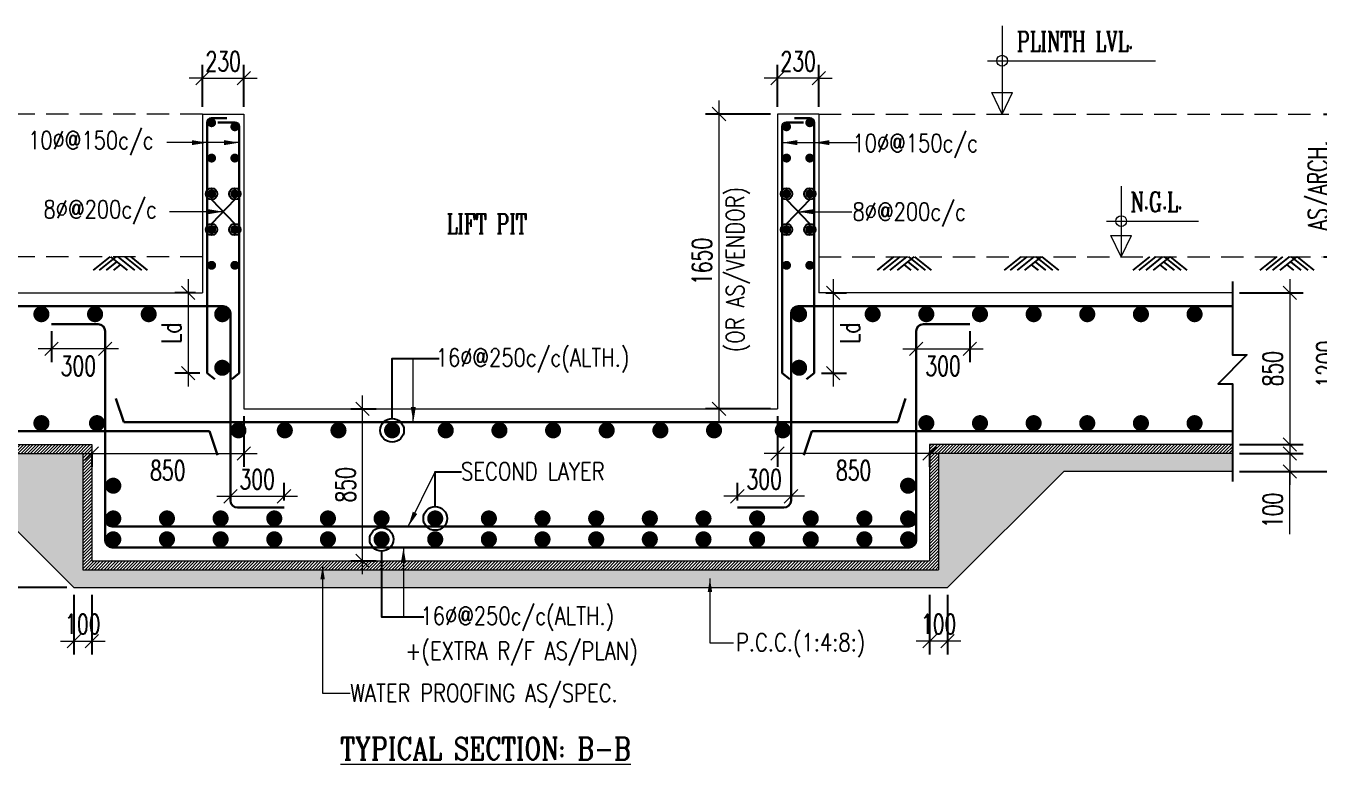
# Model space of a CAD drawing. Header units: millimetres. Extents: x 1123469 to 1752051, y -126924 to 196924.
# Drawn here: x 1375089 to 1382320, y 105421 to 109552 of the extents above; entities that cross this region are included whole.
import ezdxf

# ---------------------------------------------------------------- set-up
doc = ezdxf.new("R2010")
doc.units = ezdxf.units.MM
doc.header["$LTSCALE"] = 500
doc.header["$MEASUREMENT"] = 0
doc.header["$PDMODE"] = 34
doc.linetypes.add('HIDDEN', pattern=[0.375, 0.25, -0.125])
doc.layers.get('Defpoints').update_dxf_attribs({"lineweight": 0})
for name, color, linetype, lineweight in [('dim-M', 1, 'Continuous', 15), ('LINE', 7, 'Continuous', 13), ('Omx-Hatch', 252, 'Continuous', 5), ('Omx-P.C.C.', 252, 'Continuous', 5), ('ST REINF.', 4, 'Continuous', 30), ('STEEL.', 6, 'Continuous', 30), ('T1', 1, 'Continuous', 15), ('TEXT', 7, 'Continuous', 13), ('TEXT2', 3, 'Continuous', 15)]:
    doc.layers.add(name, color=color, linetype=linetype, lineweight=lineweight)
for name, color, linetype in [('PILE', 1, 'Continuous'), ('reinf.', 4, 'Continuous'), ('sec', 31, 'Continuous')]:
    doc.layers.add(name, color=color, linetype=linetype)
doc.styles.add('2MM', font='romans.shx', dxfattribs={"width": 0.7})
doc.styles.add('BHTESHT$0$HSCC2', font='romanc.shx')
doc.styles.add('haider', font='romans.shx')
doc.styles.add('mh', font='romant.shx')
doc.dimstyles.new('HAIDER', dxfattribs={"dimtxt": 250, "dimasz": 200, "dimexe": 150, "dimexo": 150, "dimgap": 70, "dimtad": 1, "dimdec": 0, "dimzin": 0, "dimdsep": 46, "dimtxsty": 'mh', "dimblk": 'OBLIQUE', "dimcen": 100, "dimdle": 180, "dimclrd": 1, "dimclre": 1, "dimclrt": 3, "dimadec": 0, "dimazin": 0, "dimtfac": 1, "dimtdec": 0, "dimtix": 1, "dimtofl": 0, "dimtmove": 2, "dimatfit": 3, "dimfxl": 100, "dimtolj": 1, "dimtzin": 0, "dimlwd": -1, "dimarcsym": 1})
doc.dimstyles.new('RAJESH', dxfattribs={"dimtxt": 200, "dimasz": 180, "dimexe": 100, "dimexo": 250, "dimgap": 50, "dimtad": 2, "dimdec": 0, "dimzin": 1, "dimdsep": 46, "dimtxsty": '2MM', "dimblk": 'OBLIQUE', "dimcen": 0, "dimdle": 100, "dimclrd": 1, "dimclre": 1, "dimclrt": 3, "dimadec": 0, "dimazin": 0, "dimtfac": 1, "dimtdec": 0, "dimtix": 1, "dimtmove": 2, "dimatfit": 3, "dimfxl": 1, "dimtolj": 1, "dimlwd": -1, "dimarcsym": 0})

# ---------------------------------------------------------------- blocks, each defined once
blk = doc.blocks.new('_Oblique')
at = {"color": 0, "linetype": 'ByBlock', "lineweight": -2}
blk.add_line((-0.5, -0.5), (0.5, 0.5), dxfattribs=at)
blk = doc.blocks.new('*D558')
at = {"layer": 'Defpoints', "color": 0, "ltscale": 100, "transparency": 16777216}
for p in [(1376866, 107408.6), (1376971.6, 107408.6), (1376866, 106558.6)]:
    blk.add_point(p, dxfattribs=at)
at = {"layer": 'dim-M', "color": 1, "ltscale": 100, "transparency": 16777216}
blk.add_line((1376971.6, 106483.6), (1376971.6, 107483.6), dxfattribs=at)
at = {"layer": 'dim-M', "color": 1, "lineweight": -2, "ltscale": 100, "transparency": 16777216}
for p, q in [((1376906, 107408.6), (1377046.6, 107408.6)), ((1376906, 106558.6), (1377046.6, 106558.6))]:
    blk.add_line(p, q, dxfattribs=at)
at = {"layer": 'dim-M', "color": 1, "ltscale": 100, "transparency": 16777216, "xscale": 75, "yscale": 75, "zscale": 75}
for p, rotation in [((1376971.6, 107408.6), 90), ((1376971.6, 106558.6), 270)]:
    blk.add_blockref('_Oblique', p, dxfattribs=dict(at, rotation=rotation))
at = {"layer": 'dim-M', "color": 3, "ltscale": 100, "transparency": 16777216, "insert": (1376876.6, 106983.6), "char_height": 110, "attachment_point": 5, "rotation": 90, "style": '2MM'}
blk.add_mtext('\\A1;850', dxfattribs=at)
blk = doc.blocks.new('*D568')
at = {"layer": 'Defpoints', "color": 0, "ltscale": 100, "transparency": 16777216}
for p in [(1376307.2, 109258.6), (1376076.9, 109058.6), (1376307.2, 109058.6)]:
    blk.add_point(p, dxfattribs=at)
at = {"layer": 'dim-M', "color": 1, "lineweight": -2, "ltscale": 100, "transparency": 16777216}
for p, q in [((1376076.9, 109098.6), (1376076.9, 109333.6)), ((1376307.2, 109098.6), (1376307.2, 109333.6))]:
    blk.add_line(p, q, dxfattribs=at)
at = {"layer": 'dim-M', "color": 1, "ltscale": 100, "transparency": 16777216}
for p, q in [((1376076.9, 109258.6), (1376001.9, 109258.6)), ((1376076.9, 109258.6), (1376307.2, 109258.6)), ((1376307.2, 109258.6), (1376382.2, 109258.6))]:
    blk.add_line(p, q, dxfattribs=at)
at = {"layer": 'dim-M', "color": 1, "ltscale": 100, "transparency": 16777216, "xscale": 75, "yscale": 75, "zscale": 75}
blk.add_blockref('_Oblique', (1376076.9, 109258.6), dxfattribs=at)
at = {"layer": 'dim-M', "color": 1, "ltscale": 100, "transparency": 16777216, "xscale": 75, "yscale": 75, "zscale": 75, "rotation": 180}
blk.add_blockref('_Oblique', (1376307.2, 109258.6), dxfattribs=at)
at = {"layer": 'dim-M', "color": 3, "ltscale": 100, "transparency": 16777216, "insert": (1376192.1, 109353.6), "char_height": 110, "attachment_point": 5, "style": '2MM'}
blk.add_mtext('\\A1;230', dxfattribs=at)
blk = doc.blocks.new('*D569')
at = {"layer": 'Defpoints', "color": 0, "ltscale": 100, "transparency": 16777216}
for p in [(1376232.2, 106896.2), (1376532.2, 106919.3), (1376532.2, 106856.2)]:
    blk.add_point(p, dxfattribs=at)
at = {"layer": 'dim-M', "color": 1, "lineweight": -2, "ltscale": 100, "transparency": 16777216}
for p, q in [((1376232.2, 106936.2), (1376232.2, 106994.3)), ((1376532.2, 106896.2), (1376532.2, 106994.3))]:
    blk.add_line(p, q, dxfattribs=at)
at = {"layer": 'dim-M', "color": 1, "ltscale": 100, "transparency": 16777216}
blk.add_line((1376157.2, 106919.3), (1376607.2, 106919.3), dxfattribs=at)
at = {"layer": 'dim-M', "color": 1, "ltscale": 100, "transparency": 16777216, "xscale": 75, "yscale": 75, "zscale": 75, "rotation": 180}
blk.add_blockref('_Oblique', (1376232.2, 106919.3), dxfattribs=at)
at = {"layer": 'dim-M', "color": 1, "ltscale": 100, "transparency": 16777216, "xscale": 75, "yscale": 75, "zscale": 75}
blk.add_blockref('_Oblique', (1376532.2, 106919.3), dxfattribs=at)
at = {"layer": 'dim-M', "color": 3, "ltscale": 100, "transparency": 16777216, "insert": (1376382.2, 107014.3), "char_height": 110, "attachment_point": 5, "style": '2MM'}
blk.add_mtext('\\A1;300', dxfattribs=at)
blk = doc.blocks.new('*D559')
at = {"layer": 'Defpoints', "color": 0, "ltscale": 100, "transparency": 16777216}
for p in [(1375232, 107882.7), (1375532, 107842.7), (1375232, 107744.1)]:
    blk.add_point(p, dxfattribs=at)
at = {"layer": 'dim-M', "color": 1, "lineweight": -2, "ltscale": 100, "transparency": 16777216}
for p, q in [((1375232, 107842.7), (1375232, 107669.1)), ((1375532, 107802.7), (1375532, 107669.1))]:
    blk.add_line(p, q, dxfattribs=at)
at = {"layer": 'dim-M', "color": 1, "ltscale": 100, "transparency": 16777216}
blk.add_line((1375607, 107744.1), (1375157, 107744.1), dxfattribs=at)
at = {"layer": 'dim-M', "color": 1, "ltscale": 100, "transparency": 16777216, "xscale": 75, "yscale": 75, "zscale": 75, "rotation": 180}
blk.add_blockref('_Oblique', (1375232, 107744.1), dxfattribs=at)
at = {"layer": 'dim-M', "color": 1, "ltscale": 100, "transparency": 16777216, "xscale": 75, "yscale": 75, "zscale": 75}
blk.add_blockref('_Oblique', (1375532, 107744.1), dxfattribs=at)
at = {"layer": 'dim-M', "color": 3, "ltscale": 100, "transparency": 16777216, "insert": (1375382, 107649.1), "char_height": 110, "attachment_point": 5, "style": '2MM'}
blk.add_mtext('\\A1;300', dxfattribs=at)
blk = doc.blocks.new('*D570')
at = {"layer": 'Defpoints', "color": 0, "ltscale": 100, "transparency": 16777216}
for p in [(1376307.2, 107408.6), (1375457, 107208.6), (1376307.2, 107159)]:
    blk.add_point(p, dxfattribs=at)
at = {"layer": 'dim-M', "color": 1, "lineweight": -2, "ltscale": 100, "transparency": 16777216}
for p, q in [((1376307.2, 107368.6), (1376307.2, 107084)), ((1375457, 107168.6), (1375457, 107084))]:
    blk.add_line(p, q, dxfattribs=at)
at = {"layer": 'dim-M', "color": 1, "ltscale": 100, "transparency": 16777216}
blk.add_line((1375382, 107159), (1376382.2, 107159), dxfattribs=at)
at = {"layer": 'dim-M', "color": 1, "ltscale": 100, "transparency": 16777216, "xscale": 75, "yscale": 75, "zscale": 75, "rotation": 180}
blk.add_blockref('_Oblique', (1375457, 107159), dxfattribs=at)
at = {"layer": 'dim-M', "color": 1, "ltscale": 100, "transparency": 16777216, "xscale": 75, "yscale": 75, "zscale": 75}
blk.add_blockref('_Oblique', (1376307.2, 107159), dxfattribs=at)
at = {"layer": 'dim-M', "color": 3, "ltscale": 100, "transparency": 16777216, "insert": (1375882.1, 107064), "char_height": 110, "attachment_point": 5, "style": '2MM'}
blk.add_mtext('\\A1;850', dxfattribs=at)
blk = doc.blocks.new('*D571')
at = {"layer": 'Defpoints', "color": 0, "ltscale": 100, "transparency": 16777216}
for p in [(1376076.9, 108058.6, 0), (1375996.6, 107608.6), (1376102.2, 107608.6)]:
    blk.add_point(p, dxfattribs=at)
at = {"layer": 'dim-M', "color": 1, "ltscale": 100, "transparency": 16777216}
blk.add_line((1375996.6, 108133.6), (1375996.6, 107533.6), dxfattribs=at)
at = {"layer": 'dim-M', "color": 1, "lineweight": -2, "ltscale": 100, "transparency": 16777216}
for p, q in [((1376036.9, 108058.6), (1375921.6, 108058.6)), ((1376062.2, 107608.6), (1375921.6, 107608.6))]:
    blk.add_line(p, q, dxfattribs=at)
at = {"layer": 'dim-M', "color": 1, "ltscale": 100, "transparency": 16777216, "xscale": 75, "yscale": 75, "zscale": 75}
for p, rotation in [((1375996.6, 108058.6), 90), ((1375996.6, 107608.6), 270)]:
    blk.add_blockref('_Oblique', p, dxfattribs=dict(at, rotation=rotation))
at = {"layer": 'dim-M', "color": 3, "ltscale": 100, "transparency": 16777216, "insert": (1375901.6, 107833.6), "char_height": 110, "attachment_point": 5, "rotation": 90, "style": '2MM'}
blk.add_mtext('\\A1;Ld', dxfattribs=at)
blk = doc.blocks.new('*D560')
at = {"layer": 'Defpoints', "color": 0, "ltscale": 100, "transparency": 16777216}
for p in [(1379291.9, 109058.6), (1378964.3, 107408.6), (1379291.9, 107408.6)]:
    blk.add_point(p, dxfattribs=at)
at = {"layer": 'dim-M', "color": 1, "ltscale": 100, "transparency": 16777216}
blk.add_line((1378964.3, 109133.6), (1378964.3, 107333.6), dxfattribs=at)
at = {"layer": 'dim-M', "color": 1, "lineweight": -2, "ltscale": 100, "transparency": 16777216}
for p, q in [((1379251.9, 109058.6), (1378889.3, 109058.6)), ((1379251.9, 107408.6), (1378889.3, 107408.6))]:
    blk.add_line(p, q, dxfattribs=at)
at = {"layer": 'dim-M', "color": 1, "ltscale": 100, "transparency": 16777216, "xscale": 75, "yscale": 75, "zscale": 75}
for p, rotation in [((1378964.3, 109058.6), 90), ((1378964.3, 107408.6), 270)]:
    blk.add_blockref('_Oblique', p, dxfattribs=dict(at, rotation=rotation))
at = {"layer": 'dim-M', "color": 3, "ltscale": 100, "transparency": 16777216, "insert": (1378869.3, 108233.6), "char_height": 110, "attachment_point": 5, "rotation": 90, "style": '2MM'}
blk.add_mtext('\\A1;1650', dxfattribs=at)
blk = doc.blocks.new('*D572')
at = {"layer": 'Defpoints', "color": 0, "ltscale": 100, "transparency": 16777216}
for p in [(1374707, 107058.6), (1374950.3, 106643.4), (1375357, 106408.6), (1375357, 106408.6), (1380242.4, 106408.6)]:
    blk.add_point(p, dxfattribs=at)
at = {"layer": 'dim-M', "color": 1, "lineweight": -2, "ltscale": 100, "transparency": 16777216}
blk.add_line((1375317, 106408.6), (1374812.4, 106408.6), dxfattribs=at)
at = {"layer": 'dim-M', "color": 1, "ltscale": 100, "transparency": 16777216}
blk.add_arc((1375357, 106408.6), 469.5, 135, 180, dxfattribs=at)
at = {"layer": 'dim-M', "color": 1, "ltscale": 100, "transparency": 16777216, "xscale": 75, "yscale": 75, "zscale": 75}
for p, rotation in [((1375025, 106740.6), 45.00000000002981), ((1374887.4, 106408.6), 269.9999999999921)]:
    blk.add_blockref('_Oblique', p, dxfattribs=dict(at, rotation=rotation))
at = {"layer": 'dim-M', "color": 3, "ltscale": 100, "transparency": 16777216, "insert": (1374835.4, 106624.6), "char_height": 110, "attachment_point": 5, "rotation": 67.5, "style": '2MM'}
blk.add_mtext('\\A1;45°', dxfattribs=at)
blk = doc.blocks.new('*D697')
at = {"layer": 'Defpoints', "color": 0, "ltscale": 100, "transparency": 16777216}
for p in [(1382305.3, 108258.6), (1381835.6, 107058.6), (1382455.4, 107058.6)]:
    blk.add_point(p, dxfattribs=at)
at = {"layer": 'dim-M', "color": 1, "ltscale": 100, "transparency": 16777216}
blk.add_line((1382455.4, 108333.6), (1382455.4, 106983.6), dxfattribs=at)
at = {"layer": 'dim-M', "color": 1, "lineweight": -2, "ltscale": 100, "transparency": 16777216}
for p, q in [((1382345.3, 108258.6), (1382530.4, 108258.6)), ((1381875.6, 107058.6), (1382530.4, 107058.6))]:
    blk.add_line(p, q, dxfattribs=at)
at = {"layer": 'dim-M', "color": 1, "ltscale": 100, "transparency": 16777216, "xscale": 75, "yscale": 75, "zscale": 75}
for p, rotation in [((1382455.4, 108258.6), 90), ((1382455.4, 107058.6), 270)]:
    blk.add_blockref('_Oblique', p, dxfattribs=dict(at, rotation=rotation))
at = {"layer": 'dim-M', "color": 3, "ltscale": 100, "transparency": 16777216, "insert": (1382360.4, 107658.6), "char_height": 110, "attachment_point": 5, "rotation": 90, "style": '2MM'}
blk.add_mtext('\\A1;1200', dxfattribs=at)
blk = doc.blocks.new('*D698')
at = {"layer": 'Defpoints', "color": 0, "ltscale": 100, "transparency": 16777216}
for p in [(1382305.3, 109058.6), (1382455.4, 109058.6), (1382305.3, 108258.6)]:
    blk.add_point(p, dxfattribs=at)
at = {"layer": 'dim-M', "color": 1, "ltscale": 100, "transparency": 16777216}
blk.add_line((1382455.4, 108183.6), (1382455.4, 109133.6), dxfattribs=at)
at = {"layer": 'dim-M', "color": 1, "lineweight": -2, "ltscale": 100, "transparency": 16777216}
for p, q in [((1382345.3, 109058.6), (1382530.4, 109058.6)), ((1382345.3, 108258.6), (1382530.4, 108258.6))]:
    blk.add_line(p, q, dxfattribs=at)
at = {"layer": 'dim-M', "color": 1, "ltscale": 100, "transparency": 16777216, "xscale": 75, "yscale": 75, "zscale": 75}
for p, rotation in [((1382455.4, 109058.6), 90), ((1382455.4, 108258.6), 270)]:
    blk.add_blockref('_Oblique', p, dxfattribs=dict(at, rotation=rotation))
at = {"layer": 'dim-M', "color": 3, "ltscale": 100, "transparency": 16777216, "insert": (1382331.6, 108658.6), "char_height": 110, "attachment_point": 5, "rotation": 90, "style": '2MM'}
blk.add_mtext('\\A1;AS/ARCH.', dxfattribs=at)
blk = doc.blocks.new('GGGHGGG')
at = {"layer": 'PILE', "color": 6}
for p, q in [((5273977.4, 4334437.5), (5273884.4, 4334364.7)), ((5274011, 4334437.5), (5273917.9, 4334364.7)), ((5274049.4, 4334437.5), (5273956.3, 4334364.7)), ((5274090.6, 4334437.5), (5273997.6, 4334364.7)), ((5274035.5, 4334394.4), (5274073.5, 4334364.7)), ((5274056.2, 4334410.6), (5274114.8, 4334364.7)), ((5274060.1, 4334437.5), (5274153.2, 4334364.7)), ((5274093.7, 4334437.5), (5274186.7, 4334364.7))]:
    blk.add_line(p, q, dxfattribs=at)
blk = doc.blocks.new('*D700')
at = {"layer": 'Defpoints', "color": 0, "ltscale": 100, "transparency": 16777216}
for p in [(1379292.2, 109258.6), (1379292.2, 109058.6), (1379522.5, 109058.6)]:
    blk.add_point(p, dxfattribs=at)
at = {"layer": 'dim-M', "color": 1, "lineweight": -2, "ltscale": 100, "transparency": 16777216}
for p, q in [((1379292.2, 109098.6), (1379292.2, 109333.6)), ((1379522.5, 109098.6), (1379522.5, 109333.6))]:
    blk.add_line(p, q, dxfattribs=at)
at = {"layer": 'dim-M', "color": 1, "ltscale": 100, "transparency": 16777216}
for p, q in [((1379292.2, 109258.6), (1379217.2, 109258.6)), ((1379522.5, 109258.6), (1379292.2, 109258.6)), ((1379522.5, 109258.6), (1379597.5, 109258.6))]:
    blk.add_line(p, q, dxfattribs=at)
at = {"layer": 'dim-M', "color": 1, "ltscale": 100, "transparency": 16777216, "xscale": 75, "yscale": 75, "zscale": 75}
blk.add_blockref('_Oblique', (1379292.2, 109258.6), dxfattribs=at)
at = {"layer": 'dim-M', "color": 1, "ltscale": 100, "transparency": 16777216, "xscale": 75, "yscale": 75, "zscale": 75, "rotation": 180}
blk.add_blockref('_Oblique', (1379522.5, 109258.6), dxfattribs=at)
at = {"layer": 'dim-M', "color": 3, "ltscale": 100, "transparency": 16777216, "insert": (1379407.3, 109353.6), "char_height": 110, "attachment_point": 5, "style": '2MM'}
blk.add_mtext('\\A1;230', dxfattribs=at)
blk = doc.blocks.new('*D701')
at = {"layer": 'Defpoints', "color": 0, "ltscale": 100, "transparency": 16777216}
for p in [(1379067.2, 106919.3), (1379367.2, 106896.2), (1379067.2, 106856.2)]:
    blk.add_point(p, dxfattribs=at)
at = {"layer": 'dim-M', "color": 1, "lineweight": -2, "ltscale": 100, "transparency": 16777216}
for p, q in [((1379067.2, 106896.2), (1379067.2, 106994.3)), ((1379367.2, 106936.2), (1379367.2, 106994.3))]:
    blk.add_line(p, q, dxfattribs=at)
at = {"layer": 'dim-M', "color": 1, "ltscale": 100, "transparency": 16777216}
blk.add_line((1379442.2, 106919.3), (1378992.2, 106919.3), dxfattribs=at)
at = {"layer": 'dim-M', "color": 1, "ltscale": 100, "transparency": 16777216, "xscale": 75, "yscale": 75, "zscale": 75, "rotation": 180}
blk.add_blockref('_Oblique', (1379067.2, 106919.3), dxfattribs=at)
at = {"layer": 'dim-M', "color": 1, "ltscale": 100, "transparency": 16777216, "xscale": 75, "yscale": 75, "zscale": 75}
blk.add_blockref('_Oblique', (1379367.2, 106919.3), dxfattribs=at)
at = {"layer": 'dim-M', "color": 3, "ltscale": 100, "transparency": 16777216, "insert": (1379217.2, 107014.3), "char_height": 110, "attachment_point": 5, "style": '2MM'}
blk.add_mtext('\\A1;300', dxfattribs=at)
blk = doc.blocks.new('*D699')
at = {"layer": 'Defpoints', "color": 0, "ltscale": 100, "transparency": 16777216}
for p in [(1380067.4, 107842.7), (1380367.4, 107882.7), (1380367.4, 107744.1)]:
    blk.add_point(p, dxfattribs=at)
at = {"layer": 'dim-M', "color": 1, "lineweight": -2, "ltscale": 100, "transparency": 16777216}
for p, q in [((1380367.4, 107842.7), (1380367.4, 107669.1)), ((1380067.4, 107802.7), (1380067.4, 107669.1))]:
    blk.add_line(p, q, dxfattribs=at)
at = {"layer": 'dim-M', "color": 1, "ltscale": 100, "transparency": 16777216}
blk.add_line((1379992.4, 107744.1), (1380442.4, 107744.1), dxfattribs=at)
at = {"layer": 'dim-M', "color": 1, "ltscale": 100, "transparency": 16777216, "xscale": 75, "yscale": 75, "zscale": 75, "rotation": 180}
blk.add_blockref('_Oblique', (1380067.4, 107744.1), dxfattribs=at)
at = {"layer": 'dim-M', "color": 1, "ltscale": 100, "transparency": 16777216, "xscale": 75, "yscale": 75, "zscale": 75}
blk.add_blockref('_Oblique', (1380367.4, 107744.1), dxfattribs=at)
at = {"layer": 'dim-M', "color": 3, "ltscale": 100, "transparency": 16777216, "insert": (1380217.4, 107649.1), "char_height": 110, "attachment_point": 5, "style": '2MM'}
blk.add_mtext('\\A1;300', dxfattribs=at)
blk = doc.blocks.new('*D702')
at = {"layer": 'Defpoints', "color": 0, "ltscale": 100, "transparency": 16777216}
for p in [(1379292.2, 107408.6), (1380142.4, 107208.6), (1379292.2, 107159)]:
    blk.add_point(p, dxfattribs=at)
at = {"layer": 'dim-M', "color": 1, "lineweight": -2, "ltscale": 100, "transparency": 16777216}
for p, q in [((1379292.2, 107368.6), (1379292.2, 107084)), ((1380142.4, 107168.6), (1380142.4, 107084))]:
    blk.add_line(p, q, dxfattribs=at)
at = {"layer": 'dim-M', "color": 1, "ltscale": 100, "transparency": 16777216}
blk.add_line((1380217.4, 107159), (1379217.2, 107159), dxfattribs=at)
at = {"layer": 'dim-M', "color": 1, "ltscale": 100, "transparency": 16777216, "xscale": 75, "yscale": 75, "zscale": 75, "rotation": 180}
blk.add_blockref('_Oblique', (1379292.2, 107159), dxfattribs=at)
at = {"layer": 'dim-M', "color": 1, "ltscale": 100, "transparency": 16777216, "xscale": 75, "yscale": 75, "zscale": 75}
blk.add_blockref('_Oblique', (1380142.4, 107159), dxfattribs=at)
at = {"layer": 'dim-M', "color": 3, "ltscale": 100, "transparency": 16777216, "insert": (1379717.3, 107064), "char_height": 110, "attachment_point": 5, "style": '2MM'}
blk.add_mtext('\\A1;850', dxfattribs=at)
blk = doc.blocks.new('*D703')
at = {"layer": 'Defpoints', "color": 0, "ltscale": 100, "transparency": 16777216}
for p in [(1379522.5, 108058.6, 0), (1379497.2, 107608.6), (1379602.8, 107608.6)]:
    blk.add_point(p, dxfattribs=at)
at = {"layer": 'dim-M', "color": 1, "ltscale": 100, "transparency": 16777216}
blk.add_line((1379602.8, 108133.6), (1379602.8, 107533.6), dxfattribs=at)
at = {"layer": 'dim-M', "color": 1, "lineweight": -2, "ltscale": 100, "transparency": 16777216}
for p, q in [((1379562.5, 108058.6), (1379677.8, 108058.6)), ((1379537.2, 107608.6), (1379677.8, 107608.6))]:
    blk.add_line(p, q, dxfattribs=at)
at = {"layer": 'dim-M', "color": 1, "ltscale": 100, "transparency": 16777216, "xscale": 75, "yscale": 75, "zscale": 75}
for p, rotation in [((1379602.8, 108058.6), 90), ((1379602.8, 107608.6), 270)]:
    blk.add_blockref('_Oblique', p, dxfattribs=dict(at, rotation=rotation))
at = {"layer": 'dim-M', "color": 3, "ltscale": 100, "transparency": 16777216, "insert": (1379697.8, 107833.6), "char_height": 110, "attachment_point": 5, "rotation": 90, "style": '2MM'}
blk.add_mtext('\\A1;Ld', dxfattribs=at)
blk = doc.blocks.new('*D706')
at = {"layer": 'Defpoints', "color": 0, "ltscale": 100, "transparency": 16777216}
for p in [(1375357, 106408.6), (1375457, 106408.6), (1375457, 106109)]:
    blk.add_point(p, dxfattribs=at)
at = {"layer": 'dim-M', "color": 1, "lineweight": -2, "ltscale": 100, "transparency": 16777216}
for p, q in [((1375357, 106368.6), (1375357, 106034)), ((1375457, 106368.6), (1375457, 106034))]:
    blk.add_line(p, q, dxfattribs=at)
at = {"layer": 'dim-M', "color": 1, "ltscale": 100, "transparency": 16777216}
blk.add_line((1375282, 106109), (1375532, 106109), dxfattribs=at)
at = {"layer": 'dim-M', "color": 1, "ltscale": 100, "transparency": 16777216, "xscale": 75, "yscale": 75, "zscale": 75, "rotation": 180}
blk.add_blockref('_Oblique', (1375357, 106109), dxfattribs=at)
at = {"layer": 'dim-M', "color": 1, "ltscale": 100, "transparency": 16777216, "xscale": 75, "yscale": 75, "zscale": 75}
blk.add_blockref('_Oblique', (1375457, 106109), dxfattribs=at)
at = {"layer": 'dim-M', "color": 3, "ltscale": 100, "transparency": 16777216, "insert": (1375407, 106204), "char_height": 110, "attachment_point": 5, "style": '2MM'}
blk.add_mtext('\\A1;100', dxfattribs=at)
blk = doc.blocks.new('*D707')
at = {"layer": 'Defpoints', "color": 0, "ltscale": 100, "transparency": 16777216}
for p in [(1380142.4, 106408.6), (1380242.4, 106408.6), (1380142.4, 106109)]:
    blk.add_point(p, dxfattribs=at)
at = {"layer": 'dim-M', "color": 1, "lineweight": -2, "ltscale": 100, "transparency": 16777216}
for p, q in [((1380142.4, 106368.6), (1380142.4, 106034)), ((1380242.4, 106368.6), (1380242.4, 106034))]:
    blk.add_line(p, q, dxfattribs=at)
at = {"layer": 'dim-M', "color": 1, "ltscale": 100, "transparency": 16777216}
blk.add_line((1380317.4, 106109), (1380067.4, 106109), dxfattribs=at)
at = {"layer": 'dim-M', "color": 1, "ltscale": 100, "transparency": 16777216, "xscale": 75, "yscale": 75, "zscale": 75, "rotation": 180}
blk.add_blockref('_Oblique', (1380142.4, 106109), dxfattribs=at)
at = {"layer": 'dim-M', "color": 1, "ltscale": 100, "transparency": 16777216, "xscale": 75, "yscale": 75, "zscale": 75}
blk.add_blockref('_Oblique', (1380242.4, 106109), dxfattribs=at)
at = {"layer": 'dim-M', "color": 3, "ltscale": 100, "transparency": 16777216, "insert": (1380192.4, 106204), "char_height": 110, "attachment_point": 5, "style": '2MM'}
blk.add_mtext('\\A1;100', dxfattribs=at)
blk = doc.blocks.new('*D708')
at = {"layer": 'Defpoints', "color": 0, "ltscale": 100, "transparency": 16777216}
for p in [(1381835.6, 108058.6, 0), (1381835.6, 107208.6), (1382156.2, 107208.6)]:
    blk.add_point(p, dxfattribs=at)
at = {"layer": 'dim-M', "color": 1, "ltscale": 100, "transparency": 16777216}
blk.add_line((1382156.2, 108133.6), (1382156.2, 107133.6), dxfattribs=at)
at = {"layer": 'dim-M', "color": 1, "lineweight": -2, "ltscale": 100, "transparency": 16777216}
for p, q in [((1381875.6, 108058.6), (1382231.2, 108058.6)), ((1381875.6, 107208.6), (1382231.2, 107208.6))]:
    blk.add_line(p, q, dxfattribs=at)
at = {"layer": 'dim-M', "color": 1, "ltscale": 100, "transparency": 16777216, "xscale": 75, "yscale": 75, "zscale": 75}
for p, rotation in [((1382156.2, 108058.6), 90), ((1382156.2, 107208.6), 270)]:
    blk.add_blockref('_Oblique', p, dxfattribs=dict(at, rotation=rotation))
at = {"layer": 'dim-M', "color": 3, "ltscale": 100, "transparency": 16777216, "insert": (1382061.2, 107633.6), "char_height": 110, "attachment_point": 5, "rotation": 90, "style": '2MM'}
blk.add_mtext('\\A1;850', dxfattribs=at)
blk = doc.blocks.new('*D709')
at = {"layer": 'Defpoints', "color": 0, "ltscale": 100, "transparency": 16777216}
for p in [(1381835.6, 107158.6), (1381835.6, 107058.6), (1382156.2, 107058.6)]:
    blk.add_point(p, dxfattribs=at)
at = {"layer": 'dim-M', "color": 1, "ltscale": 100, "transparency": 16777216}
for p, q in [((1382156.2, 107233.6), (1382156.2, 106983.6)), ((1382156.2, 106706.8), (1382156.2, 107058.6))]:
    blk.add_line(p, q, dxfattribs=at)
at = {"layer": 'dim-M', "color": 1, "lineweight": -2, "ltscale": 100, "transparency": 16777216}
for p, q in [((1381875.6, 107158.6), (1382231.2, 107158.6)), ((1381875.6, 107058.6), (1382231.2, 107058.6))]:
    blk.add_line(p, q, dxfattribs=at)
at = {"layer": 'dim-M', "color": 1, "ltscale": 100, "transparency": 16777216, "xscale": 75, "yscale": 75, "zscale": 75}
for p, rotation in [((1382156.2, 107158.6), 90), ((1382156.2, 107058.6), 270)]:
    blk.add_blockref('_Oblique', p, dxfattribs=dict(at, rotation=rotation))
at = {"layer": 'dim-M', "color": 3, "ltscale": 100, "transparency": 16777216, "insert": (1382061.2, 106840.3), "char_height": 110, "attachment_point": 5, "rotation": 90, "style": '2MM'}
blk.add_mtext('\\A1;100', dxfattribs=at)

msp = doc.modelspace()

# ---------------------------------------------------------------- hatches: boundary and pattern name
at = {"layer": 'Omx-Hatch'}
h = msp.add_hatch(dxfattribs=at)
h.set_pattern_fill('ANSI31', color=256, scale=100, style=0)
h.set_pattern_definition([(45, (-14406.481, 3210.266), (-8.83883476, 8.83883476), [])])
h.paths.add_polyline_path([(1377077.6, 106558.6), (1377077.6, 106508.6), (1380192.4, 106508.6), (1380192.4, 107158.6), (1381835.6, 107158.6), (1381835.6, 107208.6), (1380142.4, 107208.6), (1380142.4, 106558.6)])
h.paths.add_polyline_path([(1377077.6, 106508.6), (1377077.6, 106558.6), (1375457, 106558.6), (1375457, 107208.6), (1373763.8, 107208.6), (1373763.8, 107158.6), (1375407, 107158.6), (1375407, 106508.6)])
at = {"layer": 'Omx-P.C.C.', "linetype": 'Continuous', "lineweight": -2}
h = msp.add_hatch(dxfattribs=at)
h.set_pattern_fill('AR-CONC', color=1, scale=20, style=0)
h.set_pattern_definition([(50, (-14406.48, 3210.27), (143.452037, -12.550427), [15, -165]), (355, (-14406.48, 3210.27), (-27.750267, 150.438427), [12, -132]), (100.451444, (-14394.53, 3209.22), (115.70177, 137.887998), [12.748038, -140.228422]), (46.1842, (-14406.48, 3250.27), (213.448266, -33.103856), [22.5, -247.5]), (96.635635, (-14388.7, 3247.5), (186.93239, 194.82372), [19.12207, -210.342752]), (351.184164, (-14406.48, 3250.27), (186.93239, 194.82372), [18, -198]), (21, (-14386.48, 3240.27), (119.38141, -80.523778), [15, -165]), (326, (-14386.48, 3240.27), (48.663066, 145.030009), [12, -132]), (71.451445, (-14376.53, 3233.56), (168.044475, 64.50623), [12.748038, -140.228422]), (37.5, (-14406.48, 3210.266), (2.431971, 66.5787708), [0, -130.4, 0, -134, 0, -132.5]), (7.5, (-14406.48, 3210.266), (52.6139075, 78.8823424), [0, -76.4, 0, -127.4, 0, -50.5]), (327.5, (-14451.08, 3210.266), (106.7644872, -4.5109743), [0, -50, 0, -156, 0, -207]), (317.5, (-14471.08, 3210.27), (116.637234, 20.0209965), [0, -65, 0, -103.6, 0, -147])])
h.paths.add_polyline_path([(1375357, 106408.6), (1377077.6, 106408.6), (1377077.6, 106508.6), (1375407, 106508.6), (1375407, 107158.6), (1373763.8, 107158.6), (1373763.8, 107058.6), (1374707, 107058.6)])
h.paths.add_polyline_path([(1380192.4, 106508.6), (1377077.6, 106508.6), (1377077.6, 106408.6), (1380242.4, 106408.6), (1380892.4, 107058.6), (1381835.6, 107058.6), (1381835.6, 107158.6), (1380192.4, 107158.6)])

# ---------------------------------------------------------------- linework, layer by layer
at = {"layer": 'LINE', "color": 6, "linetype": 'Continuous', "lineweight": -2}
for p, q in [((1376257.1, 108580.2, 0), (1376127.3, 108443.8, 0)), ((1376127.3, 108580.2, 0), (1376257.1, 108443.8, 0)), ((1379342.3, 108580.2, 0), (1379472.1, 108443.8, 0)), ((1379472.1, 108580.2, 0), (1379342.3, 108443.8, 0))]:
    msp.add_line(p, q, dxfattribs=at)
at = {"layer": 'LINE', "color": 1, "linetype": 'Continuous', "lineweight": -2}
for points in [[(1377136.7, 107354.8), (1377136.7, 107691.2), (1377398.9, 107691.2)], [(1377377.6, 106861.8), (1377377.6, 107055.5), (1377524, 107055.5)], [(1377077.6, 106612.4), (1377077.6, 106245.8), (1377314, 106245.8)]]:
    msp.add_lwpolyline(points, dxfattribs=at)
at = {"layer": 'LINE', "color": 6, "linetype": 'Continuous', "lineweight": -2}
for centre in [(1376127.3, 108612, 0), (1376257.1, 108612, 0), (1379342.3, 108612, 0), (1379472.1, 108612, 0), (1376127.3, 108412, 0), (1376257.1, 108412, 0), (1379342.3, 108412, 0), (1379472.1, 108412, 0)]:
    msp.add_circle(centre, 31.8, dxfattribs=at)
at = {"layer": 'LINE', "color": 1, "linetype": 'Continuous', "lineweight": -2}
for centre in [(1377136.7, 107288.5), (1377377.6, 106795.5), (1377077.6, 106678.7)]:
    msp.add_circle(centre, 66.3, dxfattribs=at)
at = {"layer": 'reinf.', "color": 1, "ltscale": 10, "const_width": 25, "elevation": 0}
for points in [[(1376114.8, 109009.8, 1), (1376139.8, 109009.8, 1)], [(1376269.6, 108987.2, -1), (1376244.6, 108987.2, -1)], [(1379329.8, 108987.2, 1), (1379354.8, 108987.2, 1)], [(1379484.6, 109009.8, -1), (1379459.6, 109009.8, -1)], [(1376114.8, 108812, 1), (1376139.8, 108812, 1)], [(1376269.6, 108812, -1), (1376244.6, 108812, -1)], [(1379329.8, 108812, 1), (1379354.8, 108812, 1)], [(1379484.6, 108812, -1), (1379459.6, 108812, -1)], [(1376114.8, 108612, 1), (1376139.8, 108612, 1)], [(1376269.6, 108612, -1), (1376244.6, 108612, -1)], [(1379329.8, 108612, 1), (1379354.8, 108612, 1)], [(1379484.6, 108612, -1), (1379459.6, 108612, -1)], [(1376114.8, 108412, 1), (1376139.8, 108412, 1)], [(1376269.6, 108412, -1), (1376244.6, 108412, -1)], [(1379329.8, 108412, 1), (1379354.8, 108412, 1)], [(1379484.6, 108412, -1), (1379459.6, 108412, -1)], [(1376114.8, 108212, 1), (1376139.8, 108212, 1)], [(1376269.6, 108212, -1), (1376244.6, 108212, -1)], [(1379329.8, 108212, 1), (1379354.8, 108212, 1)], [(1379484.6, 108212, -1), (1379459.6, 108212, -1)]]:
    msp.add_lwpolyline(points, format="xyb", close=True, dxfattribs=at)
at = {"layer": 'sec', "color": 6, "linetype": 'HIDDEN', "lineweight": 5}
for p, q in [((1376077.1, 109058.6), (1373414.7, 109058.6)), ((1379522.3, 109058.6), (1382305.3, 109058.6)), ((1376076.9, 108258.6), (1373382.1, 108258.6)), ((1379522.5, 108258.6), (1382337.9, 108258.6))]:
    msp.add_line(p, q, dxfattribs=at)
at = {"layer": 'sec', "color": 3, "linetype": 'ByBlock', "lineweight": 5}
for p, q in [((1376076.9, 109058.6), (1376076.9, 108058.6)), ((1376076.9, 109058.6), (1376307.2, 109058.6)), ((1376307.2, 109058.6), (1376307.2, 107408.6)), ((1379292.2, 109058.6), (1379292.2, 107408.6)), ((1379522.5, 109058.6), (1379292.2, 109058.6)), ((1379522.5, 109058.6), (1379522.5, 108058.6)), ((1373763.8, 108058.6, 0), (1376076.9, 108058.6, 0)), ((1381835.6, 108058.6, 0), (1379522.5, 108058.6, 0)), ((1376307.2, 107408.6), (1379292.2, 107408.6)), ((1373763.8, 107208.6), (1375457, 107208.6)), ((1375457, 107208.6), (1375457, 106558.6)), ((1381835.6, 107208.6), (1380142.4, 107208.6)), ((1380142.4, 107208.6), (1380142.4, 106558.6)), ((1373763.8, 107158.6), (1375407, 107158.6)), ((1375407, 107158.6), (1375407, 106508.6)), ((1381835.6, 107158.6), (1380192.4, 107158.6)), ((1380192.4, 107158.6), (1380192.4, 106508.6)), ((1375357, 106408.6), (1374707, 107058.6)), ((1380242.4, 106408.6), (1380892.4, 107058.6)), ((1381835.6, 107058.6), (1380892.4, 107058.6)), ((1375457, 106558.6), (1380142.4, 106558.6)), ((1375407, 106508.6), (1380192.4, 106508.6)), ((1375357, 106408.6), (1380242.4, 106408.6))]:
    msp.add_line(p, q, dxfattribs=at)
at = {"layer": 'sec', "color": 1, "linetype": 'ByBlock', "elevation": -0.1}
msp.add_lwpolyline([(1381835.6, 108121.8), (1381835.6, 107711.4), (1381916.3, 107711.4), (1381755.1, 107549.4), (1381835.6, 107549.4), (1381835.6, 107002.5)], dxfattribs=at)
at = {"layer": 'ST REINF.', "color": 1, "extrusion": (-1.36337e-06, -3.53768e-07, 1)}
for p, q in [((1376102.2, 109009.7), (1376102.2, 107608.6)), ((1379317.2, 108987), (1379317.2, 107608.6))]:
    msp.add_line(p, q, dxfattribs=at)
at = {"layer": 'ST REINF.', "color": 1}
for p, q in [((1376127.2, 109034.7), (1376213.1, 109034.7)), ((1376161.5, 109012), (1376257.2, 109012)), ((1379437.9, 109012), (1379342.2, 109012)), ((1379472.2, 109034.7), (1379386.3, 109034.7)), ((1376102.2, 107608.6), (1376144.8, 107574.9)), ((1376282.2, 107608.6), (1376239.6, 107574.9)), ((1379317.2, 107608.6), (1379359.8, 107574.9)), ((1379497.2, 107608.6), (1379454.6, 107574.9))]:
    msp.add_line(p, q, dxfattribs=at)
at = {"layer": 'ST REINF.', "color": 1, "extrusion": (1.36337e-06, -3.53768e-07, 1)}
for p, q in [((1376282.2, 108987), (1376282.2, 107608.6)), ((1379497.2, 109009.7), (1379497.2, 107608.6))]:
    msp.add_line(p, q, dxfattribs=at)
at = {"layer": 'ST REINF.'}
for p, q in [((1373763.8, 107983.6), (1376192.2, 107983.6)), ((1381835.6, 107983.6), (1379407.2, 107983.6)), ((1376232.2, 107943.6), (1376232.2, 106896.2)), ((1379367.2, 107943.6), (1379367.2, 106896.2)), ((1375232, 107882.7), (1375492, 107882.7)), ((1375532, 107842.7), (1375532, 106673.5)), ((1380067.4, 107842.7), (1380067.4, 106673.6)), ((1380367.4, 107882.7), (1380107.4, 107882.7)), ((1375635.7, 107333.6), (1375592.2, 107467.5)), ((1379963.7, 107333.6), (1380007.2, 107467.5)), ((1375635.7, 107333.6), (1379963.7, 107333.6)), ((1373763.8, 107283.6), (1376116.1, 107283.6)), ((1376116.1, 107283.6), (1376159.7, 107149.7)), ((1379483.3, 107283.6), (1379439.7, 107149.7)), ((1381835.6, 107283.6), (1379483.3, 107283.6)), ((1376272.2, 106856.2), (1376532.2, 106856.2)), ((1379327.2, 106856.2), (1379067.2, 106856.2)), ((1375572, 106750.4), (1380027.4, 106750.4)), ((1375572, 106633.6), (1380027.4, 106633.6))]:
    msp.add_line(p, q, dxfattribs=at)
at = {"layer": 'ST REINF.', "const_width": 45}
for points in [[(1375153, 107938.5, 1), (1375198, 107938.5, 1)], [(1375453, 107938.5, 1), (1375498, 107938.5, 1)], [(1375753, 107938.5, 1), (1375798, 107938.5, 1)], [(1376164.4, 107938.5, 1), (1376209.4, 107938.5, 1)], [(1379435, 107938.5, -1), (1379390, 107938.5, -1)], [(1379846.4, 107938.5, -1), (1379801.4, 107938.5, -1)], [(1380146.4, 107938.5, -1), (1380101.4, 107938.5, -1)], [(1380446.4, 107938.5, -1), (1380401.4, 107938.5, -1)], [(1380746.4, 107938.5, -1), (1380701.4, 107938.5, -1)], [(1381046.4, 107938.5, -1), (1381001.4, 107938.5, -1)], [(1381346.4, 107938.5, -1), (1381301.4, 107938.5, -1)], [(1381646.4, 107938.5, -1), (1381601.4, 107938.5, -1)], [(1376164.4, 107638.5, 1), (1376209.4, 107638.5, 1)], [(1379435, 107638.5, -1), (1379390, 107638.5, -1)], [(1375153, 107328.7, -1), (1375198, 107328.7, -1)], [(1375464, 107328.7, -1), (1375509, 107328.7, -1)], [(1376254.8, 107288.5, 1), (1376299.8, 107288.5, 1)], [(1376514.1, 107288.5, 1), (1376559.1, 107288.5, 1)], [(1376814.1, 107288.5, 1), (1376859.1, 107288.5, 1)], [(1377114.1, 107288.5, 1), (1377159.1, 107288.5, 1)], [(1377414.1, 107288.5, 1), (1377459.1, 107288.5, 1)], [(1377714.2, 107288.5, 1), (1377759.2, 107288.5, 1)], [(1378014.2, 107288.5, 1), (1378059.2, 107288.5, 1)], [(1378314.2, 107288.5, 1), (1378359.2, 107288.5, 1)], [(1378614.2, 107288.5, 1), (1378659.2, 107288.5, 1)], [(1378914.2, 107288.5, 1), (1378959.2, 107288.5, 1)], [(1379298.7, 107288.5, 1), (1379343.7, 107288.5, 1)], [(1380146.4, 107328.7, 1), (1380101.4, 107328.7, 1)], [(1380446.4, 107328.7, 1), (1380401.4, 107328.7, 1)], [(1380746.4, 107328.7, 1), (1380701.4, 107328.7, 1)], [(1381046.4, 107328.7, 1), (1381001.4, 107328.7, 1)], [(1381346.4, 107328.7, 1), (1381301.4, 107328.7, 1)], [(1381646.4, 107328.7, 1), (1381601.4, 107328.7, 1)], [(1375554.9, 106978.6, -1), (1375599.9, 106978.6, -1)], [(1380044.5, 106978.6, 1), (1379999.5, 106978.6, 1)], [(1375554.9, 106795.5, -1), (1375599.9, 106795.5, -1)], [(1375855, 106795.5, -1), (1375900, 106795.5, -1)], [(1376155.1, 106795.5, -1), (1376200.1, 106795.5, -1)], [(1376455.2, 106795.5, -1), (1376500.2, 106795.5, -1)], [(1376755.2, 106795.5, -1), (1376800.2, 106795.5, -1)], [(1377055.2, 106795.5, -1), (1377100.2, 106795.5, -1)], [(1377355.2, 106795.5, -1), (1377400.2, 106795.5, -1)], [(1377655.2, 106795.5, -1), (1377700.2, 106795.5, -1)], [(1377955.2, 106795.5, -1), (1378000.2, 106795.5, -1)], [(1378255.2, 106795.5, -1), (1378300.2, 106795.5, -1)], [(1378555.2, 106795.5, -1), (1378600.2, 106795.5, -1)], [(1378855.2, 106795.5, -1), (1378900.2, 106795.5, -1)], [(1379155.2, 106795.5, -1), (1379200.2, 106795.5, -1)], [(1379455.2, 106795.5, -1), (1379500.2, 106795.5, -1)], [(1379755.2, 106795.5, -1), (1379800.2, 106795.5, -1)], [(1380044.5, 106795.5, 1), (1379999.5, 106795.5, 1)], [(1375554.9, 106678.6, -1), (1375599.9, 106678.6, -1)], [(1375855, 106678.6, -1), (1375900, 106678.6, -1)], [(1376155.1, 106678.7, -1), (1376200.1, 106678.7, -1)], [(1376455.2, 106678.7, -1), (1376500.2, 106678.7, -1)], [(1376755.2, 106678.7, -1), (1376800.2, 106678.7, -1)], [(1377055.2, 106678.7, -1), (1377100.2, 106678.7, -1)], [(1377355.2, 106678.7, -1), (1377400.2, 106678.7, -1)], [(1377655.2, 106678.7, -1), (1377700.2, 106678.7, -1)], [(1377955.2, 106678.7, -1), (1378000.2, 106678.7, -1)], [(1378255.2, 106678.7, -1), (1378300.2, 106678.7, -1)], [(1378555.2, 106678.7, -1), (1378600.2, 106678.7, -1)], [(1378855.2, 106678.7, -1), (1378900.2, 106678.7, -1)], [(1379155.2, 106678.7, -1), (1379200.2, 106678.7, -1)], [(1379455.2, 106678.7, -1), (1379500.2, 106678.7, -1)], [(1379755.2, 106678.7, -1), (1379800.2, 106678.7, -1)], [(1380044.5, 106678.6, 1), (1379999.5, 106678.6, 1)]]:
    msp.add_lwpolyline(points, format="xyb", close=True, dxfattribs=at)
at = {"layer": 'ST REINF.', "color": 1}
for centre, start, end in [((1376127.2, 109009.7), 90, 180), ((1376257.2, 108987), 0, 90), ((1379342.2, 108987), 90, 180), ((1379472.2, 109009.7), 0, 90)]:
    msp.add_arc(centre, 25, start, end, dxfattribs=at)
at = {"layer": 'ST REINF.'}
for centre, start, end in [((1376192.2, 107943.6), 0, 90), ((1379407.2, 107943.6), 90, 180), ((1375492, 107842.7), 0, 90), ((1380107.4, 107842.7), 90, 180), ((1376272.2, 106896.2), 180, 270), ((1379327.2, 106896.2), 270, 0), ((1375572, 106790.4), 180, 270), ((1380027.4, 106790.4), 270, 0), ((1375572, 106673.6), 180, 270), ((1380027.4, 106673.6), 270, 0)]:
    msp.add_arc(centre, 40, start, end, dxfattribs=at)
at = {"layer": 'STEEL.', "color": 4, "lineweight": 15}
for p, q in [((1380547.7, 109552), (1380547.7, 109058.6)), ((1380466, 109357), (1381406.1, 109357)), ((1380547.7, 109058.6), (1380489.7, 109179.1)), ((1380489.7, 109179.1), (1380605.8, 109179.1)), ((1380547.7, 109058.6), (1380605.8, 109179.1)), ((1381213.6, 108654.3), (1381213.6, 108258.6)), ((1381131.8, 108459.3), (1381646.2, 108459.3)), ((1381213.6, 108258.6), (1381155.6, 108379.1)), ((1381155.6, 108379.1), (1381271.7, 108379.1)), ((1381213.6, 108258.6), (1381271.7, 108379.1))]:
    msp.add_line(p, q, dxfattribs=at)
for centre in [(1380547.7, 109357), (1381213.6, 108459.3)]:
    msp.add_circle(centre, 30.3, dxfattribs=at)

# ---------------------------------------------------------------- block references
at = {"layer": 'PILE', "xscale": -1}
msp.add_blockref('GGGHGGG', (6649652.2, -4226179), dxfattribs=at)
at = {"layer": 'PILE'}
for p in [(-3894036.2, -4226179), (-3893324.5, -4226179), (-3892605.9, -4226179), (-3891896.3, -4226179)]:
    msp.add_blockref('GGGHGGG', p, dxfattribs=at)

# ---------------------------------------------------------------- texts
at = {"layer": 'TEXT', "color": 3, "ltscale": 0.5, "style": 'haider', "width": 0.8}
for s, p in [('10%%C@150c/c', (1375100.5, 108862, -25056798.6)), ('10%%C@150c/c', (1379710.4, 108846, -25056798.6)), ('8%%C@200c/c', (1375187.2, 108475.2, -25056798.6)), ('8%%C@200c/c', (1379711.2, 108462, -25056798.6)), ('16%%C@250c/c(ALTH.)', (1377380.2, 107646, -25056794.8)), ('SECOND LAYER', (1377522.4, 107009.1, -25056794.8)), ('16%%C@250c/c(ALTH.)', (1377295.4, 106200.6, -25056794.8)), ('P.C.C.(1:4:8:)', (1379059.4, 106052.5, -207621.1)), ('+(EXTRA R/F AS/PLAN)', (1377211.4, 106005.1, -3.9)), ('WATER PROOFING AS/SPEC.', (1376903, 105768.5, -207618.7))]:
    msp.add_text(s, height=100, dxfattribs=at).set_placement(p)
msp.add_text('(OR AS/VENDOR)', height=100, rotation=90, dxfattribs=at).set_placement((1379104.5, 107725, -25056798.6))
at = {"layer": 'TEXT2', "color": 1, "lineweight": 15, "style": 'BHTESHT$0$HSCC2', "width": 0.7}
for s, p in [('PLINTH LVL.', (1380629.6, 109409.9)), ('N.G.L.', (1381265.1, 108512.2))]:
    msp.add_text(s, height=110, dxfattribs=at).set_placement(p)
at = {"layer": 'TEXT2', "color": 2, "lineweight": 15, "style": 'BHTESHT$0$HSCC2', "width": 0.7}
msp.add_text('LIFT PIT', height=110, dxfattribs=at).set_placement((1377441.8, 108389.9, 25268787.8))
at = {"layer": 'TEXT2', "style": 'BHTESHT$0$HSCC2', "width": 0.8}
msp.add_text('%%UTYPICAL SECTION: B-B', height=125, dxfattribs=at).set_placement((1376847.6, 105445.5, 23049222.5))

# ---------------------------------------------------------------- dimensions: what is measured, and where the dimension line sits
at = {"layer": 'dim-M', "ltscale": 100}
for base, p1, p2, picture, middle in [((1376307.2, 109258.6), (1376076.9, 109058.6), (1376307.2, 109058.6), '*D568', (1376192.1, 109353.6)), ((1375232, 107744.1), (1375532, 107842.7), (1375232, 107882.7), '*D559', (1375382, 107649.1)), ((1376307.2, 107159), (1375457, 107208.6), (1376307.2, 107408.6), '*D570', (1375882.1, 107064)), ((1376532.2, 106919.3), (1376232.2, 106896.2), (1376532.2, 106856.2), '*D569', (1376382.2, 107014.3))]:
    dim = msp.add_linear_dim(base=base, p1=p1, p2=p2, dimstyle='RAJESH', override={"dimtxt": 110, "dimasz": 75, "dimexe": 75, "dimexo": 40, "dimgap": 40, "dimdle": 75, "dimtmove": 1}, dxfattribs=at)
    dim.commit()
    dim.dimension.update_dxf_attribs({"geometry": picture, "text_midpoint": middle})
for base, p1, p2, angle, picture, middle in [((1379292.2, 109258.6), (1379522.5, 109058.6), (1379292.2, 109058.6), 180, '*D700', (1379407.3, 109353.6)), ((1378964.3, 107408.6), (1379291.9, 109058.6), (1379291.9, 107408.6), 90, '*D560', (1378869.3, 108233.6)), ((1380367.4, 107744.1), (1380067.4, 107842.7), (1380367.4, 107882.7), 180, '*D699', (1380217.4, 107649.1)), ((1379292.2, 107159), (1380142.4, 107208.6), (1379292.2, 107408.6), 180, '*D702', (1379717.3, 107064)), ((1379067.2, 106919.3), (1379367.2, 106896.2), (1379067.2, 106856.2), 180, '*D701', (1379217.2, 107014.3))]:
    dim = msp.add_linear_dim(base=base, p1=p1, p2=p2, angle=angle, dimstyle='RAJESH', override={"dimtxt": 110, "dimasz": 75, "dimexe": 75, "dimexo": 40, "dimgap": 40, "dimdle": 75, "dimtmove": 1}, dxfattribs=at)
    dim.commit()
    dim.dimension.update_dxf_attribs({"geometry": picture, "text_midpoint": middle})
dim = msp.add_linear_dim(base=(1382455.4, 109058.6), p1=(1382305.3, 108258.6), p2=(1382305.3, 109058.6), angle=90, text='AS/ARCH.', dimstyle='RAJESH', override={"dimtxt": 110, "dimasz": 75, "dimexe": 75, "dimexo": 40, "dimgap": 40, "dimdle": 75, "dimtmove": 1}, dxfattribs=at)
dim.commit()
dim.dimension.update_dxf_attribs({"geometry": '*D698', "text_midpoint": (1382455.4, 108658.6), "dimtype": 160})
for base, p1, p2, angle, picture, middle in [((1382455.4, 107058.6), (1382305.3, 108258.6), (1381835.6, 107058.6), 90, '*D697', (1382455.4, 107658.6)), ((1382156.2, 107208.6), (1381835.6, 108058.6, 0), (1381835.6, 107208.6), 90, '*D708', (1382156.2, 107633.6)), ((1376971.6, 107408.6), (1376866, 106558.6), (1376866, 107408.6), 90, '*D558', (1376971.6, 106983.6)), ((1382156.2, 107058.6), (1381835.6, 107158.6), (1381835.6, 107058.6), 90, '*D709', (1382188, 106840.3)), ((1380142.4, 106109), (1380242.4, 106408.6), (1380142.4, 106408.6), 180, '*D707', (1380192.4, 106109))]:
    dim = msp.add_linear_dim(base=base, p1=p1, p2=p2, angle=angle, dimstyle='RAJESH', override={"dimtxt": 110, "dimasz": 75, "dimexe": 75, "dimexo": 40, "dimgap": 40, "dimdle": 75, "dimtmove": 1}, dxfattribs=at)
    dim.commit()
    dim.dimension.update_dxf_attribs({"geometry": picture, "text_midpoint": middle, "dimtype": 160})
for base, p1, p2, picture, middle in [((1375996.6, 107608.6), (1376076.9, 108058.6, 0), (1376102.2, 107608.6), '*D571', (1375901.6, 107833.6)), ((1379602.8, 107608.6), (1379522.5, 108058.6, 0), (1379497.2, 107608.6), '*D703', (1379697.8, 107833.6))]:
    dim = msp.add_linear_dim(base=base, p1=p1, p2=p2, angle=90, text='Ld', dimstyle='RAJESH', override={"dimtxt": 110, "dimasz": 75, "dimexe": 75, "dimexo": 40, "dimgap": 40, "dimdle": 75, "dimtmove": 1}, dxfattribs=at)
    dim.commit()
    dim.dimension.update_dxf_attribs({"geometry": picture, "text_midpoint": middle})
dim = msp.add_angular_dim_2l(base=(1374950.3, 106643.4), line1=((1375357, 106408.6), (1380242.4, 106408.6)), line2=((1375357, 106408.6), (1374707, 107058.6)), dimstyle='RAJESH', override={"dimtxt": 110, "dimasz": 75, "dimexe": 75, "dimexo": 40, "dimgap": 40, "dimdle": 75, "dimtmove": 1}, dxfattribs=at)
dim.commit()
dim.dimension.update_dxf_attribs({"geometry": '*D572', "text_midpoint": (1374835.4, 106624.6)})
dim = msp.add_linear_dim(base=(1375457, 106109), p1=(1375357, 106408.6), p2=(1375457, 106408.6), dimstyle='RAJESH', override={"dimtxt": 110, "dimasz": 75, "dimexe": 75, "dimexo": 40, "dimgap": 40, "dimdle": 75, "dimtmove": 1}, dxfattribs=at)
dim.commit()
dim.dimension.update_dxf_attribs({"geometry": '*D706', "text_midpoint": (1375407, 106109), "dimtype": 160})

# ---------------------------------------------------------------- leaders
at = {"layer": 'T1'}
for points, override in [([(1376282.2, 108898.4), (1375876.6, 108898.4)], {"dimasz": 85, "dimtad": 0}), ([(1376102.2, 108898.4), (1375876.6, 108898.4)], {"dimasz": 85, "dimtad": 0}), ([(1379317.2, 108898.4), (1379737.5, 108898.4)], {"dimasz": 85, "dimtad": 0}), ([(1379497.2, 108898.4), (1379737.5, 108898.4)], {"dimasz": 85, "dimtad": 0}), ([(1376192.2, 108512, 0), (1375891.7, 108512, 0)], {"dimasz": 85, "dimtad": 0}), ([(1379407.2, 108512, 0), (1379707.7, 108512, 0)], {"dimasz": 85, "dimtad": 0}), ([(1377255, 107333.8), (1377255, 107691.2), (1377398.9, 107691.2)], {"dimasz": 85, "dimtad": 0}), ([(1377227, 106750.4), (1377377.6, 107055.5), (1377524, 107055.5)], {"dimasz": 85, "dimtad": 0}), ([(1377200.1, 106633.6), (1377200.1, 106245.8), (1377314, 106245.8)], {"dimasz": 85, "dimtad": 0}), ([(1376748, 106530.4), (1376748, 105817.3), (1376901.6, 105817.3)], {"dimasz": 75, "dimtad": 0}), ([(1378913.9, 106459.3), (1378913.9, 106100.2), (1379046.3, 106100.2)], {"dimasz": 75, "dimtad": 0})]:
    msp.add_leader(points, dimstyle='HAIDER', override=override, dxfattribs=at)

doc.saveas('drawing.dxf')
